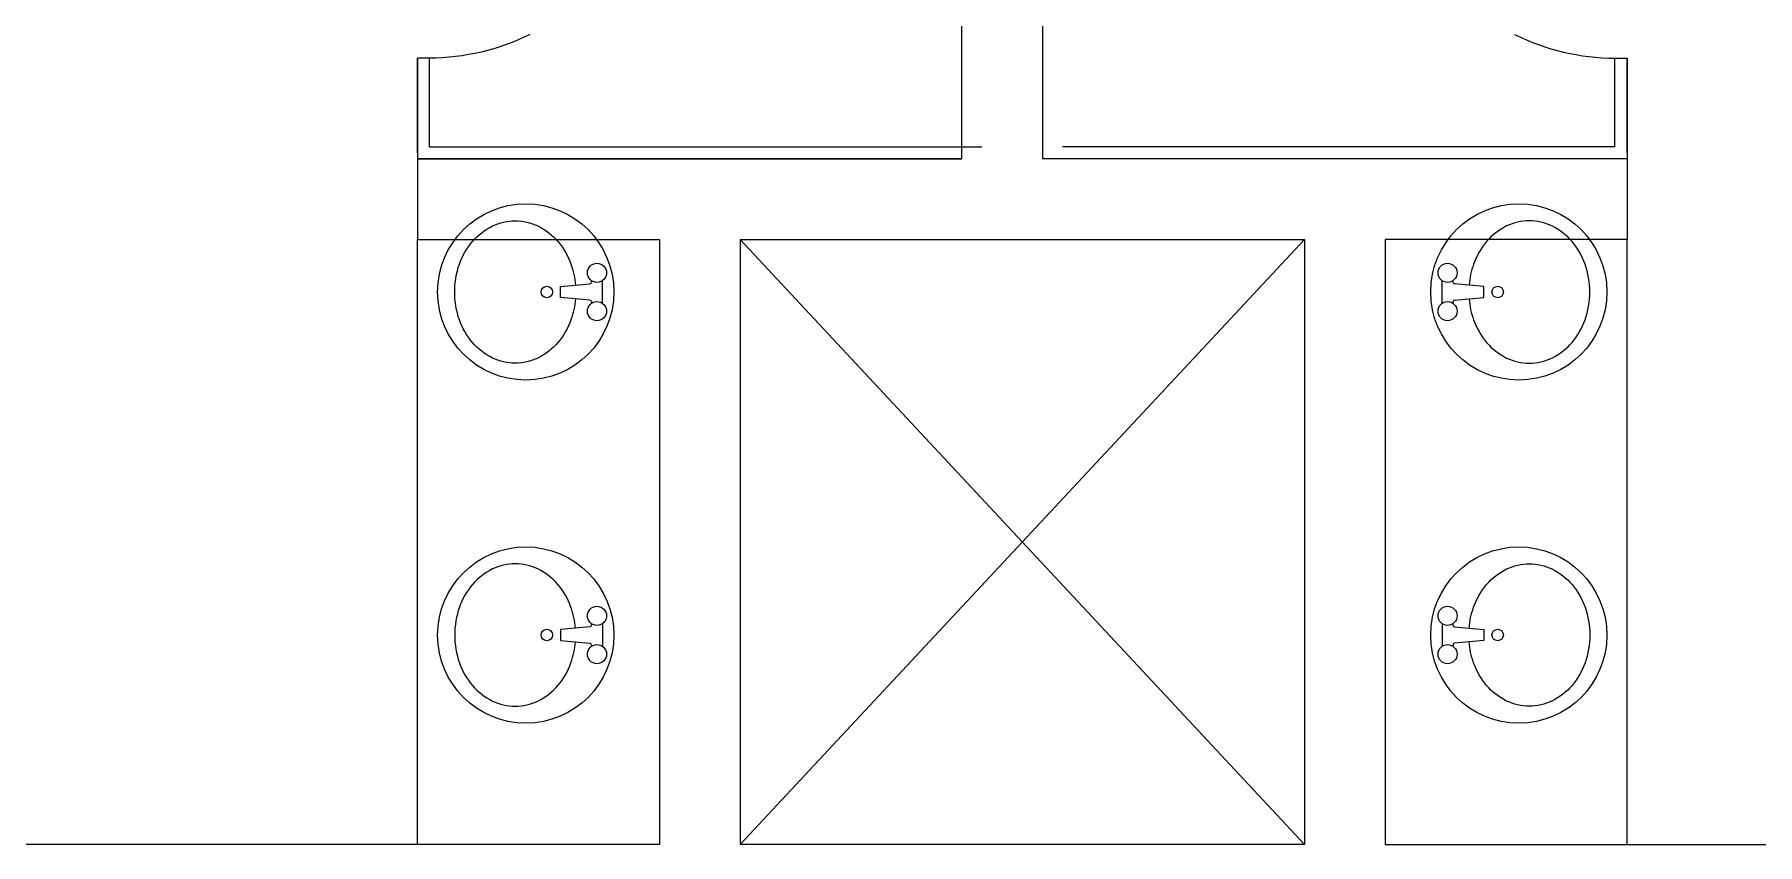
# Model space of a CAD drawing. Header units: millimetres. Extents: x 50157 to 283139, y 29188 to 187058.
# Drawn here: x 98593 to 102866, y 140188 to 142196 of the extents above; entities that cross this region are included whole.
import ezdxf

# ---------------------------------------------------------------- set-up
doc = ezdxf.new("R2010")
doc.units = ezdxf.units.MM
for name, color, linetype in [('A-TOILET', 252, 'Continuous'), ('A-VOID', 1, 'Continuous'), ('A-WALL', 3, 'Continuous')]:
    doc.layers.add(name, color=color, linetype=linetype)

# ---------------------------------------------------------------- blocks, each defined once
blk = doc.blocks.new('T-3')
at = {"layer": 'A-TOILET'}
for p, q in [((-2690317.6, 798208.6), (-2690317.6, 798443.1)), ((-2690287.6, 798223.6), (-2690287.6, 798443.1)), ((-2687347.6, 798223.6), (-2687347.6, 798443.1)), ((-2687317.6, 798208.6), (-2687317.6, 798443.1)), ((-2690287.6, 798223.6), (-2688917.6, 798223.6)), ((-2687347.6, 798223.6), (-2688717.6, 798223.6)), ((-2689962.7, 797876.7), (-2689890, 797883.6)), ((-2689885.7, 797888.3), (-2689885.7, 797891.2)), ((-2689859.1, 797835.6), (-2689859.1, 797891.2)), ((-2687776.1, 797835.6), (-2687776.1, 797891.2)), ((-2687749.5, 797888.3), (-2687749.5, 797891.2)), ((-2687672.6, 797876.7), (-2687745.2, 797883.6)), ((-2689962.7, 797850.1), (-2689962.7, 797876.7)), ((-2689890, 797843.3), (-2689962.7, 797850.1)), ((-2687745.2, 797843.3), (-2687672.6, 797850.1)), ((-2687672.6, 797850.1), (-2687672.6, 797876.7)), ((-2689890, 797033.2), (-2689962.7, 797026.3)), ((-2689859.1, 797040.8), (-2689859.1, 796985.2)), ((-2687776.1, 797040.8), (-2687776.1, 796985.2)), ((-2687745.2, 797033.2), (-2687672.6, 797026.3)), ((-2689962.7, 797026.3), (-2689962.7, 796999.7)), ((-2689962.7, 796999.7), (-2689890, 796992.9)), ((-2689885.7, 796988.1), (-2689885.7, 796985.2)), ((-2687749.5, 796988.1), (-2687749.5, 796985.2)), ((-2687672.6, 796999.7), (-2687745.2, 796992.9)), ((-2687672.6, 797026.3), (-2687672.6, 796999.7))]:
    blk.add_line(p, q, dxfattribs=at)
for points in [[(-2690038.6, 798501.8, -0.1142), (-2690287.6, 798443.1), (-2690317.6, 798443.1)], [(-2687596.6, 798501.8, 0.1142), (-2687347.6, 798443.1), (-2687317.6, 798443.1)], [(-2689925.8, 797846.6, -0.064435), (-2689936.9, 797794.5, -0.091719), (-2689969.1, 797738.5, -0.103599), (-2690019.1, 797699.7, -0.113912), (-2690075.2, 797686.7, -0.113912), (-2690131.4, 797699.7, -0.103599), (-2690181.4, 797738.5, -0.091719), (-2690213.6, 797794.5, -0.084785), (-2690225.3, 797863.4, -0.084785), (-2690213.6, 797932.3, -0.091719), (-2690181.4, 797988.4, -0.103599), (-2690131.4, 798027.1, -0.113912), (-2690075.2, 798040.1, -0.113912), (-2690019.1, 798027.1, -0.103599), (-2689969.1, 797988.4, -0.091719), (-2689936.9, 797932.3, -0.064435), (-2689925.8, 797880.2, -0.084785)], [(-2687709.4, 797846.6, 0.064435), (-2687698.3, 797794.5, 0.091719), (-2687666.1, 797738.5, 0.103599), (-2687616.2, 797699.7, 0.113912), (-2687560, 797686.7, 0.113912), (-2687503.8, 797699.7, 0.103599), (-2687453.9, 797738.5, 0.091719), (-2687421.7, 797794.5, 0.084785), (-2687409.9, 797863.4, 0.084785), (-2687421.7, 797932.3, 0.091719), (-2687453.9, 797988.4, 0.103599), (-2687503.8, 798027.1, 0.113912), (-2687560, 798040.1, 0.113912), (-2687616.2, 798027.1, 0.103599), (-2687666.1, 797988.4, 0.091719), (-2687698.3, 797932.3, 0.064435), (-2687709.4, 797880.2, 0.084785)], [(-2689890, 797843.3, -0.386916), (-2689885.7, 797838.5), (-2689885.7, 797835.6)], [(-2687745.2, 797843.3, 0.386916), (-2687749.5, 797838.5), (-2687749.5, 797835.6)], [(-2689925.8, 797029.8, 0.064435), (-2689936.9, 797081.9, 0.091719), (-2689969.1, 797138, 0.103599), (-2690019.1, 797176.8, 0.113912), (-2690075.2, 797189.7, 0.113912), (-2690131.4, 797176.8, 0.103599), (-2690181.4, 797138, 0.091719), (-2690213.6, 797081.9, 0.084785), (-2690225.3, 797013, 0.084785), (-2690213.6, 796944.2, 0.091719), (-2690181.4, 796888.1, 0.103599), (-2690131.4, 796849.3, 0.113912), (-2690075.2, 796836.3, 0.113912), (-2690019.1, 796849.3, 0.103599), (-2689969.1, 796888.1, 0.091719), (-2689936.9, 796944.2, 0.064435), (-2689925.8, 796996.2, 0.084785)], [(-2687709.4, 797029.8, -0.064435), (-2687698.3, 797081.9, -0.091719), (-2687666.1, 797138, -0.103599), (-2687616.2, 797176.8, -0.113912), (-2687560, 797189.7, -0.113912), (-2687503.8, 797176.8, -0.103599), (-2687453.9, 797138, -0.091719), (-2687421.7, 797081.9, -0.084785), (-2687409.9, 797013, -0.084785), (-2687421.7, 796944.2, -0.091719), (-2687453.9, 796888.1, -0.103599), (-2687503.8, 796849.3, -0.113912), (-2687560, 796836.3, -0.113912), (-2687616.2, 796849.3, -0.103599), (-2687666.1, 796888.1, -0.091719), (-2687698.3, 796944.2, -0.064435), (-2687709.4, 796996.2, -0.084785)], [(-2689885.7, 797040.8), (-2689885.7, 797037.9, -0.386916), (-2689890, 797033.2)], [(-2687749.5, 797040.8), (-2687749.5, 797037.9, 0.386916), (-2687745.2, 797033.2)]]:
    blk.add_lwpolyline(points, format="xyb", dxfattribs=at)
for points in [[(-2690317.6, 798443.1), (-2690317.6, 798193.6), (-2688967.6, 798193.6)], [(-2687317.6, 798443.1), (-2687317.6, 798193.6), (-2688717.6, 798193.6)]]:
    blk.add_lwpolyline(points, dxfattribs=at)
for points in [[(-2690317.6, 797993.6), (-2689717.6, 797993.6), (-2689717.6, 796493.6), (-2690317.6, 796493.6)], [(-2687317.6, 797993.6), (-2687917.6, 797993.6), (-2687917.6, 796493.6), (-2687317.6, 796493.6)]]:
    blk.add_lwpolyline(points, close=True, dxfattribs=at)
for centre, radius in [((-2690049.1, 797863.4), 218.5), ((-2687586.1, 797863.4), 218.5), ((-2689872.4, 797910.9), 23.7), ((-2687762.8, 797910.9), 23.7), ((-2689996.9, 797863.4), 14.2), ((-2689872.4, 797815.9), 23.7), ((-2687762.8, 797815.9), 23.7), ((-2687638.4, 797863.4), 14.2), ((-2690049.1, 797013), 218.5), ((-2687586.1, 797013), 218.5), ((-2689872.4, 797060.5), 23.7), ((-2687762.8, 797060.5), 23.7), ((-2689996.9, 797013), 14.2), ((-2687638.4, 797013), 14.2), ((-2689872.4, 796965.5), 23.7), ((-2687762.8, 796965.5), 23.7)]:
    blk.add_circle(centre, radius, dxfattribs=at)
for centre, start, end in [((-2689890.5, 797888.3), 275.3909, 0), ((-2687744.8, 797888.3), 180, 264.6091), ((-2689890.5, 796988.1), 0, 84.6091), ((-2687744.8, 796988.1), 95.3909, 180)]:
    blk.add_arc(centre, 4.75, start, end, dxfattribs=at)
at = {"layer": 'A-VOID'}
for p, q in [((-2688117.6, 797993.6), (-2689517.6, 796493.6)), ((-2688117.6, 796493.6), (-2689517.6, 797993.6))]:
    blk.add_line(p, q, dxfattribs=at)
at = {"layer": 'A-WALL'}
for p, q in [((-2688967.6, 798193.6), (-2688967.6, 801193.6)), ((-2688767.6, 801193.6), (-2688767.6, 798193.6)), ((-2690317.6, 798193.6), (-2690317.6, 797993.6)), ((-2687317.6, 798193.6), (-2687317.6, 797993.6))]:
    blk.add_line(p, q, dxfattribs=at)
at = {"layer": 'A-WALL', "flags": 128}
for points in [[(-2688967.6, 798193.6), (-2690317.6, 798193.6)], [(-2687317.6, 798193.6), (-2688767.6, 798193.6)], [(-2690317.6, 797993.6), (-2689717.6, 797993.6), (-2689717.6, 796493.6), (-2692067.6, 796493.6)], [(-2689517.6, 797993.6), (-2689517.6, 796493.6)], [(-2689517.6, 797993.6), (-2688117.6, 797993.6)], [(-2688117.6, 797993.6), (-2688117.6, 796493.6)], [(-2687317.6, 797993.6), (-2687917.6, 797993.6), (-2687917.6, 796493.6), (-2686267.6, 796493.6)], [(-2688117.6, 796493.6), (-2689517.6, 796493.6)]]:
    blk.add_lwpolyline(points, dxfattribs=at)

msp = doc.modelspace()

# ---------------------------------------------------------------- block references
msp.add_blockref('T-3', (2789860.1, -656305.8))

doc.saveas('drawing.dxf')
